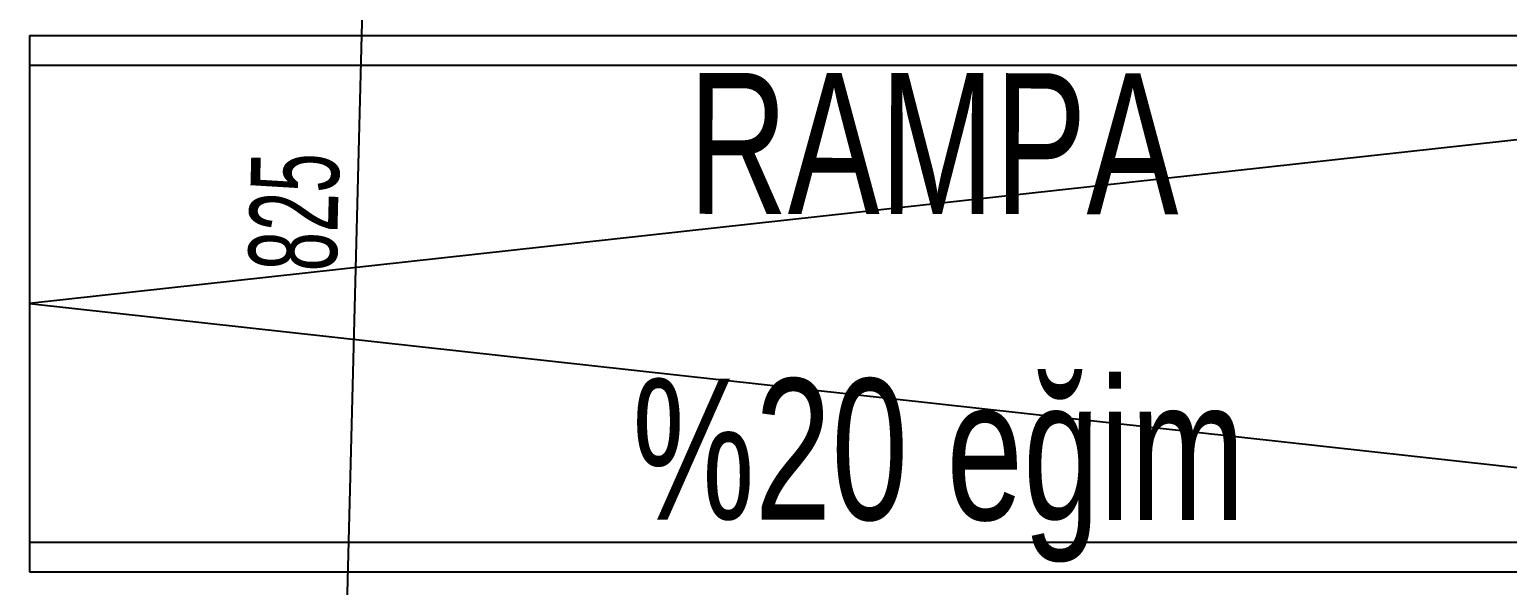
# Model space of a CAD drawing. Header units: inches. Extents: x -7543 to -822, y 102837 to 190349.
# Drawn here: x -837.2036 to -837.1533, y 102837.1589 to 102837.1778 of the extents above; entities that cross this region are included whole.
import ezdxf

# ---------------------------------------------------------------- set-up
doc = ezdxf.new("R2010")
doc.units = ezdxf.units.IN
doc.header["$MEASUREMENT"] = 0
for name, color, linetype, lineweight in [('AKS', 1, 'Continuous', 25), ('ICOL', 55, 'Continuous', 25), ('YAZI', 7, 'Continuous', 25)]:
    doc.layers.add(name, color=color, linetype=linetype, lineweight=lineweight)
doc.styles.add('İSİM', font='arial.ttf', dxfattribs={"width": 0.7, "height": 50})
doc.styles.add('OLCU', font='tromand.shx', dxfattribs={"width": 0.6, "height": 12})

msp = doc.modelspace()

# ---------------------------------------------------------------- linework, layer by layer
at = {"layer": 'AKS'}
for p, q in [((-837.203621, 102837.177588), (-837.128871, 102837.177588)), ((-837.203621, 102837.177588), (-837.203621, 102837.159338)), ((-837.203621, 102837.176588), (-837.129871, 102837.176588)), ((-837.129871, 102837.176588), (-837.203621, 102837.168463)), ((-837.203621, 102837.168463), (-837.129871, 102837.160338)), ((-837.203621, 102837.160338), (-837.129871, 102837.160338)), ((-837.203621, 102837.159338), (-837.128871, 102837.159338))]:
    msp.add_line(p, q, dxfattribs=at)
at = {"layer": 'ICOL'}
msp.add_line((-837.192992, 102837.151221), (-837.19192, 102837.192457), dxfattribs=at)

# ---------------------------------------------------------------- texts
at = {"layer": 'ICOL', "style": 'OLCU', "width": 0.6}
msp.add_text('825', height=0.003, rotation=88.5098, dxfattribs=at).set_placement((-837.193176, 102837.169542))
at = {"layer": 'YAZI', "style": 'İSİM', "width": 0.7}
for s, p in [('RAMPA', (-837.181197, 102837.171522)), ('%20 eğim', (-837.183108, 102837.161114))]:
    msp.add_text(s, height=0.0048, rotation=359.9399, dxfattribs=at).set_placement(p)

doc.saveas('drawing.dxf')
